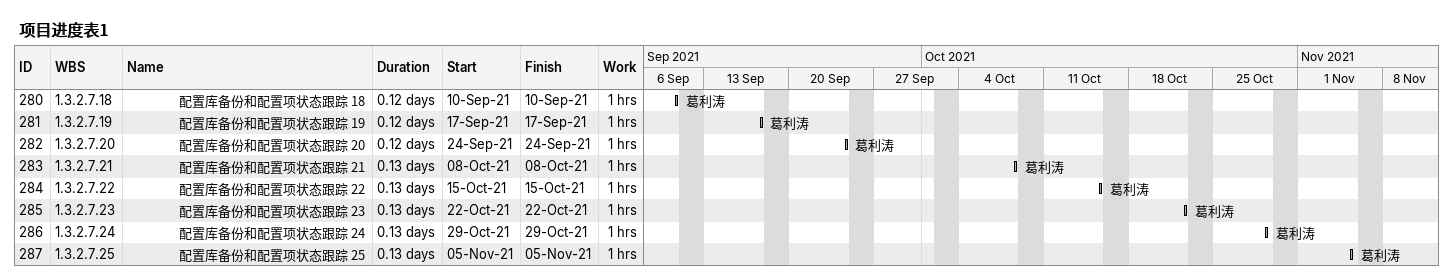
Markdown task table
项目进度表1

| ID | WBS | Task | Duration | Start | Finish | Resources | Work (h) |
|---|---|---|---|---|---|---|---|
| 280 | 1.3.2.7.18 | 配置库备份和配置项状态跟踪 18 | 0.12d | 2021-09-10 | 2021-09-10 | 葛利涛 | 1 |
| 281 | 1.3.2.7.19 | 配置库备份和配置项状态跟踪 19 | 0.12d | 2021-09-17 | 2021-09-17 | 葛利涛 | 1 |
| 282 | 1.3.2.7.20 | 配置库备份和配置项状态跟踪 20 | 0.12d | 2021-09-24 | 2021-09-24 | 葛利涛 | 1 |
| 283 | 1.3.2.7.21 | 配置库备份和配置项状态跟踪 21 | 0.13d | 2021-10-08 | 2021-10-08 | 葛利涛 | 1 |
| 284 | 1.3.2.7.22 | 配置库备份和配置项状态跟踪 22 | 0.13d | 2021-10-15 | 2021-10-15 | 葛利涛 | 1 |
| 285 | 1.3.2.7.23 | 配置库备份和配置项状态跟踪 23 | 0.13d | 2021-10-22 | 2021-10-22 | 葛利涛 | 1 |
| 286 | 1.3.2.7.24 | 配置库备份和配置项状态跟踪 24 | 0.13d | 2021-10-29 | 2021-10-29 | 葛利涛 | 1 |
| 287 | 1.3.2.7.25 | 配置库备份和配置项状态跟踪 25 | 0.13d | 2021-11-05 | 2021-11-05 | 葛利涛 | 1 |
